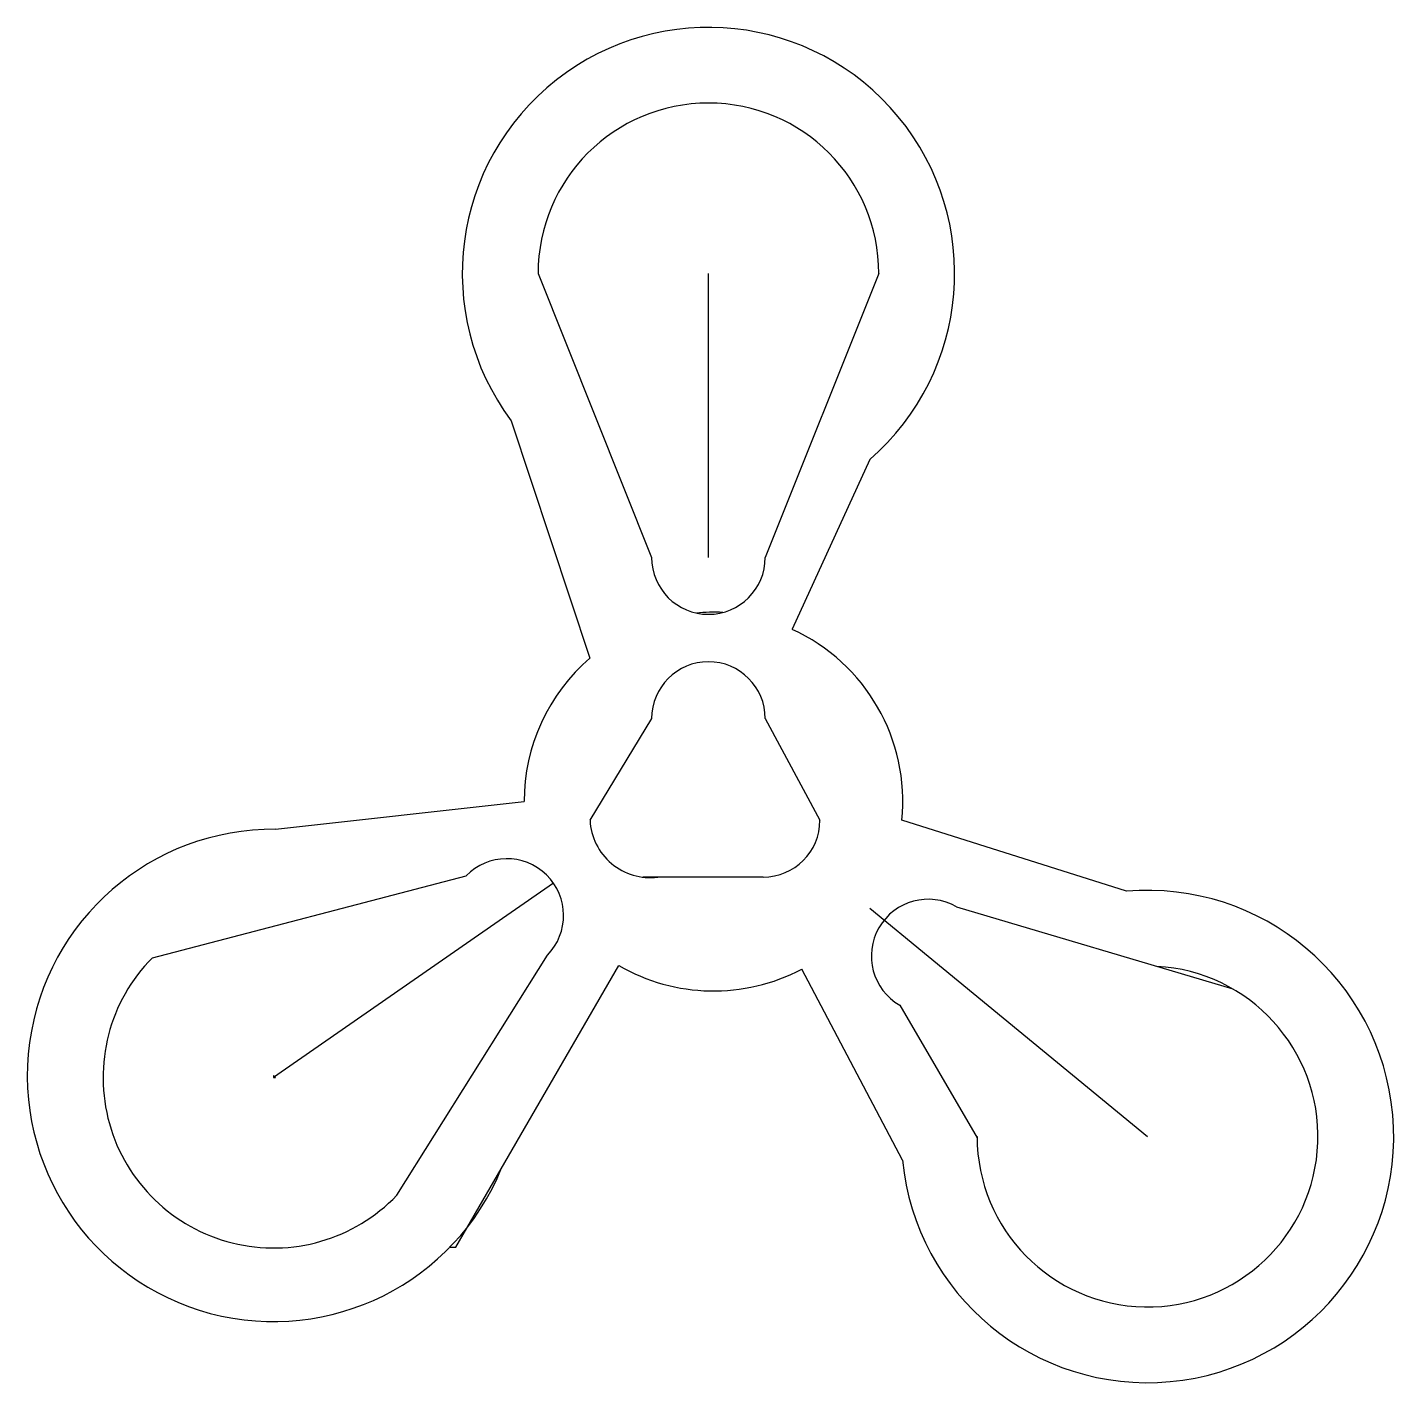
# Model space of a CAD drawing. Header units: millimetres. Extents: x 4060.4 to 4132.6, y 2003.6 to 2075.1.
import ezdxf

# ---------------------------------------------------------------- set-up
doc = ezdxf.new("R2010")
doc.units = ezdxf.units.MM

msp = doc.modelspace()

# ---------------------------------------------------------------- linework, layer by layer
for p, q in [((4087.409, 2062.137), (4093.409, 2047.137)), ((4096.409, 2047.137), (4096.409, 2062.137)), ((4105.409, 2062.137), (4099.409, 2047.137)), ((4085.991, 2054.361), (4090.153, 2041.827)), ((4104.924, 2052.315), (4100.829, 2043.344)), ((4093.409, 2038.632), (4090.153, 2033.259)), ((4099.409, 2038.632), (4102.297, 2033.259)), ((4073.553, 2032.782), (4086.675, 2034.247)), ((4118.492, 2029.512), (4106.626, 2033.259)), ((4067.04, 2026.001), (4083.611, 2030.328)), ((4088.22, 2029.942), (4085.756, 2028.231)), ((4099.297, 2030.259), (4092.949, 2030.259)), ((4104.939, 2028.615), (4108.011, 2026.088)), ((4109.511, 2028.686), (4124.096, 2024.353)), ((4085.756, 2028.231), (4073.438, 2019.671)), ((4085.756, 2028.231), (4085.756, 2028.231)), ((4079.948, 2013.456), (4087.902, 2026.133)), ((4083.07, 2010.723), (4091.669, 2025.59)), ((4108.011, 2026.088), (4119.596, 2016.558)), ((4108.011, 2026.088), (4108.011, 2026.088)), ((4108.011, 2026.088), (4108.011, 2026.088)), ((4108.011, 2026.088), (4108.011, 2026.088)), ((4108.011, 2026.088), (4108.011, 2026.088)), ((4108.011, 2026.088), (4108.011, 2026.088)), ((4106.656, 2015.311), (4101.338, 2025.4)), ((4106.511, 2023.49), (4110.596, 2016.483)), ((4073.438, 2019.783), (4073.438, 2019.671)), ((4073.438, 2019.783), (4073.553, 2019.671)), ((4073.438, 2019.671), (4073.438, 2019.671)), ((4073.438, 2019.671), (4073.553, 2019.671)), ((4119.596, 2016.558), (4119.596, 2016.558)), ((4119.596, 2016.558), (4119.596, 2016.558)), ((4082.761, 2010.723), (4083.07, 2010.723))]:
    msp.add_line(p, q)
for centre, radius, start, end in [((4096.409, 2062.137), 13, 310.92236, 216.74152), ((4096.409, 2062.137), 9, 0, 180), ((4096.409, 2047.137), 3, 180, 0), ((4096.675, 2034.247), 10, 87.18179, 95.18928), ((4096.675, 2034.247), 10, 354.32822, 65.46118), ((4096.675, 2034.247), 10, 130.70791, 180), ((4096.409, 2038.632), 3, 0, 180), ((4073.438, 2019.783), 13, 89.4938, 337.945), ((4093.336, 2033.421), 3.186, 182.91675, 277.07746), ((4099.297, 2033.259), 3, 270, 0), ((4085.756, 2028.231), 3, 315.64926, 135.64926), ((4108.011, 2026.088), 3, 60, 240), ((4119.596, 2016.558), 13, 185.50549, 94.87025), ((4073.438, 2019.671), 9, 135.30814, 316.32732), ((4096.675, 2034.247), 10, 239.95674, 297.79177), ((4119.596, 2016.558), 9, 180, 86.90599)]:
    msp.add_arc(centre, radius, start, end)

doc.saveas('drawing.dxf')
